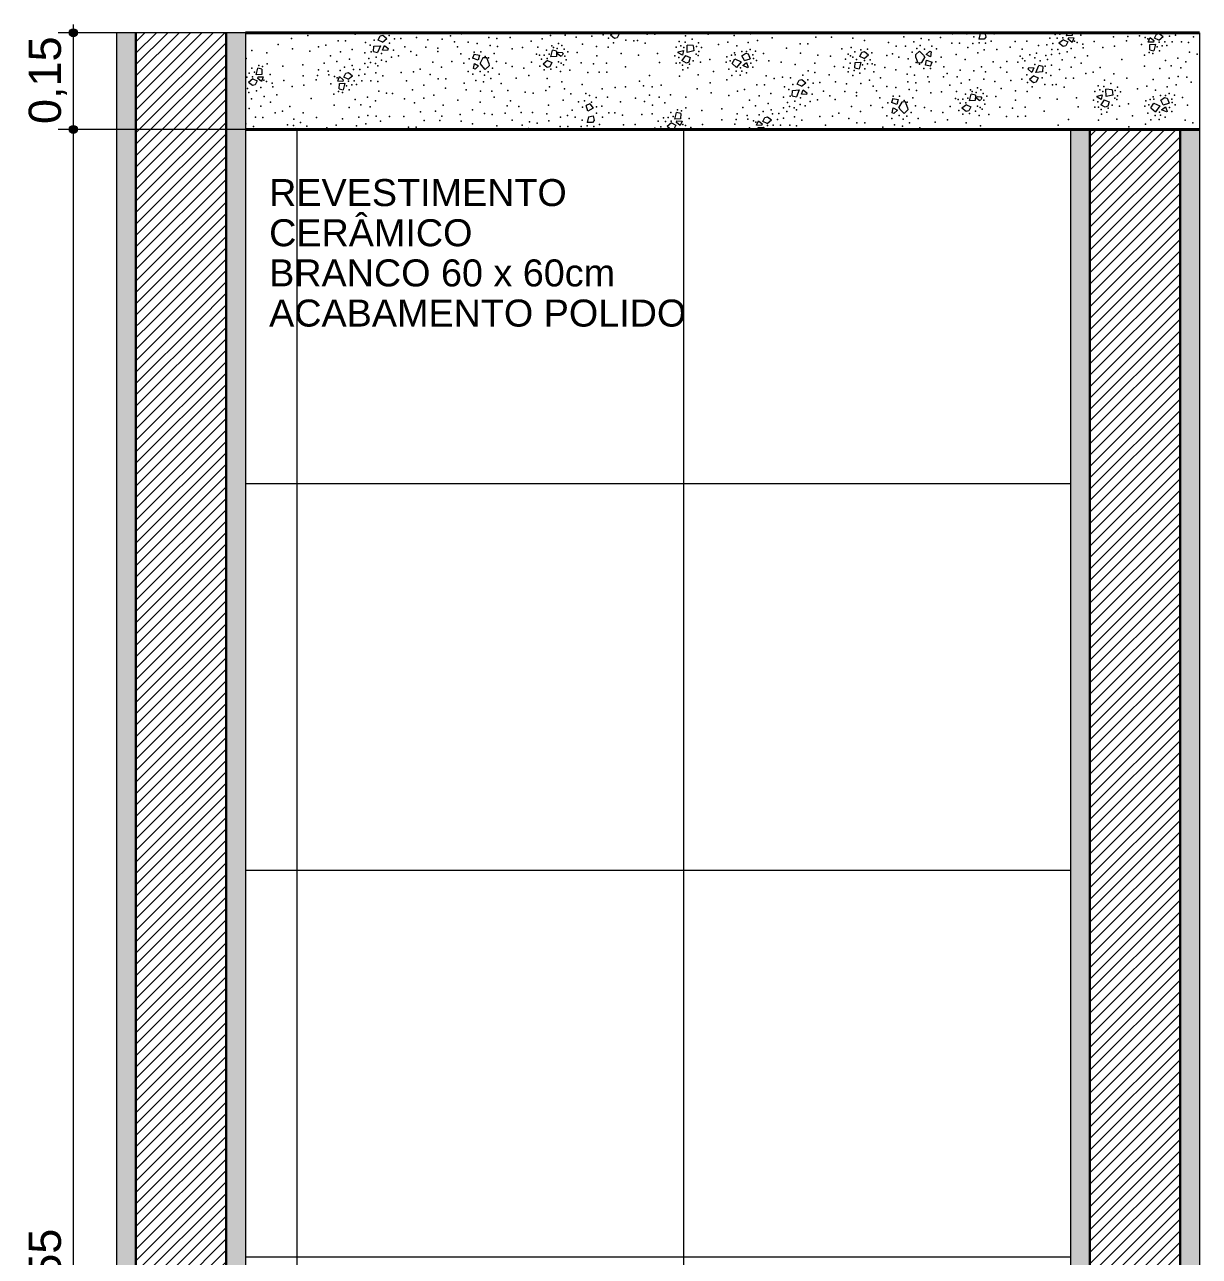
# Model space of a CAD drawing. Header units: metres. Extents: x -1.4 to 64, y -2.2 to 1.7.
# Drawn here: x 37.717 to 39.539, y -0.241 to 1.671 of the extents above; entities that cross this region are included whole.
import ezdxf

# ---------------------------------------------------------------- set-up
doc = ezdxf.new("R2010")
doc.units = ezdxf.units.M
doc.header["$MEASUREMENT"] = 0
for name, color, linetype, lineweight, true_color in [('0_Caneta_No__25', 7, 'Continuous', 13, 0x982312), ('LAJES.EST_Caneta_No__97', 7, 'Continuous', 13, 0x6b6b6b), ('NOTAS-EXECUTIVO.ARQ_Caneta_No__12', 7, 'Continuous', 0, 0x030303), ('PAREDE CONSTRUIR_Caneta_No__97', 7, 'Continuous', 13, 0x6b6b6b)]:
    doc.layers.add(name, color=color, linetype=linetype, lineweight=lineweight, true_color=true_color)
doc.layers.add('LAJES.EST', color=7, linetype='Continuous')
doc.layers.add('PAREDE CONSTRUIR', color=7, linetype='Continuous')
for name, color, linetype, lineweight in [('LAJES.EST_Caneta_No__1', 7, 'Continuous', 40), ('LAJES.EST_Caneta_No__241', 7, 'Continuous', 13), ('PAREDE CONSTRUIR_Caneta_No__241', 7, 'Continuous', 13), ('PAREDE CONSTRUIR_Caneta_No__3', 7, 'Continuous', 30)]:
    doc.layers.add(name, color=color, linetype=linetype, lineweight=lineweight)
doc.styles.add('GENERATED_STYLE_1', font='arial.ttf')
doc.dimstyles.new('GENERATED_STYLE__1', dxfattribs={"dimtxt": 0.05, "dimasz": 0.02375, "dimexe": 0.18, "dimexo": 0.267183, "dimgap": 0, "dimtad": 1, "dimzin": 0, "dimdsep": 46, "dimtxsty": 'GENERATED_STYLE_1', "dimblk": 'ARROWHEAD_11', "dimblk1": 'ARROWHEAD_11', "dimblk2": 'ARROWHEAD_11', "dimcen": 0.09, "dimclrd": 256, "dimclre": 256, "dimclrt": 256, "dimadec": 0, "dimazin": 0, "dimtfac": 1, "dimtdec": 4, "dimtmove": 0, "dimatfit": 3, "dimfxl": 0, "dimtolj": 1, "dimtzin": 0, "dimarcsym": 0})
pattern_1 = [(45, (-6.154633, -2.041855), (-0.0088388348, 0.0088388348), [])]

# ---------------------------------------------------------------- blocks, each defined once
blk = doc.blocks.new('*X112', base_point=(-6.1546, -2.0419))
at = {"layer": 'LAJES.EST_Caneta_No__241', "color": 7, "linetype": 'Continuous', "lineweight": 13}
for p, q in [((38.2654, 1.6468), (38.2685, 1.6531)), ((38.2721, 1.6436), (38.2654, 1.6468)), ((38.2685, 1.6531), (38.2726, 1.6541)), ((38.2721, 1.6436), (38.2789, 1.6491)), ((38.2726, 1.6541), (38.2789, 1.6491)), ((38.6308, 1.6581), (38.6259, 1.6541)), ((38.6322, 1.6491), (38.6259, 1.6541)), ((38.6363, 1.6501), (38.6322, 1.6491)), ((38.6359, 1.6581), (38.6394, 1.6565)), ((38.6394, 1.6565), (38.6363, 1.6501)), ((39.1994, 1.6568), (39.1973, 1.6482)), ((39.2054, 1.648), (39.1973, 1.6482)), ((39.1994, 1.6568), (39.2061, 1.6581)), ((39.208, 1.6513), (39.2054, 1.648)), ((39.2066, 1.6581), (39.208, 1.6513)), ((39.3284, 1.6472), (39.3216, 1.6417)), ((39.3284, 1.6472), (39.3351, 1.6441)), ((39.3351, 1.6441), (39.332, 1.6377)), ((39.3334, 1.6532), (39.3347, 1.6581)), ((39.3421, 1.6537), (39.3334, 1.6532)), ((39.336, 1.6479), (39.3367, 1.6505)), ((39.3418, 1.6431), (39.336, 1.6479)), ((39.3367, 1.6505), (39.3446, 1.6501)), ((39.3446, 1.6501), (39.3418, 1.6431)), ((39.3423, 1.6581), (39.3421, 1.6537)), ((39.4602, 1.6436), (39.463, 1.6506)), ((39.463, 1.6506), (39.4688, 1.6458)), ((39.4688, 1.6458), (39.4681, 1.6432)), ((39.4697, 1.6496), (39.4728, 1.656)), ((39.4764, 1.6464), (39.4697, 1.6496)), ((39.4728, 1.656), (39.4769, 1.657)), ((39.4764, 1.6464), (39.4832, 1.652)), ((39.4769, 1.657), (39.4832, 1.652)), ((38.258, 1.6288), (38.2584, 1.6371)), ((38.258, 1.6288), (38.2645, 1.6274)), ((38.2584, 1.6371), (38.2688, 1.638)), ((38.2688, 1.638), (38.2645, 1.6274)), ((38.2721, 1.6311), (38.2749, 1.6381)), ((38.28, 1.6307), (38.2721, 1.6311)), ((38.2749, 1.6381), (38.2807, 1.6334)), ((38.2807, 1.6334), (38.28, 1.6307)), ((38.4141, 1.6246), (38.4119, 1.6184)), ((38.4141, 1.6246), (38.4223, 1.6232)), ((38.5331, 1.6208), (38.5357, 1.6311)), ((38.5422, 1.6297), (38.5357, 1.6311)), ((38.5422, 1.6297), (38.5418, 1.6214)), ((38.544, 1.625), (38.5447, 1.6277)), ((38.5481, 1.6217), (38.544, 1.625)), ((38.5447, 1.6277), (38.551, 1.6274)), ((38.5521, 1.6258), (38.5508, 1.6227)), ((38.5521, 1.6258), (38.551, 1.6274)), ((38.7308, 1.6269), (38.731, 1.6282)), ((38.7373, 1.6231), (38.7308, 1.6269)), ((38.731, 1.6282), (38.739, 1.6304)), ((38.739, 1.6304), (38.7373, 1.6231)), ((38.7449, 1.6275), (38.7445, 1.6388)), ((38.7541, 1.6383), (38.7445, 1.6388)), ((38.755, 1.63), (38.7449, 1.6275)), ((38.7541, 1.6383), (38.755, 1.63)), ((38.8297, 1.6222), (38.8356, 1.6262)), ((38.8356, 1.6262), (38.8396, 1.6251)), ((38.8396, 1.6251), (38.8426, 1.6176)), ((39.0124, 1.6214), (39.0155, 1.6277)), ((39.0155, 1.6277), (39.0196, 1.6288)), ((39.0196, 1.6288), (39.0259, 1.6238)), ((39.0993, 1.6241), (39.1051, 1.6297)), ((39.1051, 1.6297), (39.1112, 1.6234)), ((39.1155, 1.6242), (39.121, 1.6293)), ((39.121, 1.6293), (39.1235, 1.6283)), ((39.1235, 1.6283), (39.122, 1.6205)), ((39.3279, 1.6367), (39.3216, 1.6417)), ((39.332, 1.6377), (39.3279, 1.6367)), ((39.4681, 1.6432), (39.4602, 1.6436)), ((39.4623, 1.6317), (39.4627, 1.64)), ((39.4623, 1.6317), (39.4688, 1.6302)), ((39.4627, 1.64), (39.4714, 1.6405)), ((39.4714, 1.6405), (39.4688, 1.6302)), ((38.4203, 1.6155), (38.4119, 1.6184)), ((38.4131, 1.6025), (38.4146, 1.6104)), ((38.4146, 1.6104), (38.4211, 1.6066)), ((38.4211, 1.6066), (38.4156, 1.6015)), ((38.4223, 1.6232), (38.4203, 1.6155)), ((38.4279, 1.619), (38.4233, 1.611)), ((38.4254, 1.6075), (38.4233, 1.611)), ((38.4315, 1.6012), (38.4254, 1.6075)), ((38.4339, 1.6193), (38.4279, 1.619)), ((38.4373, 1.6068), (38.4315, 1.6012)), ((38.4369, 1.6109), (38.4339, 1.6193)), ((38.4369, 1.6109), (38.4373, 1.6068)), ((38.5281, 1.6149), (38.5213, 1.6093)), ((38.5276, 1.6043), (38.5213, 1.6093)), ((38.5281, 1.6149), (38.5348, 1.6117)), ((38.5348, 1.6117), (38.5317, 1.6054)), ((38.5418, 1.6214), (38.5331, 1.6208)), ((38.5481, 1.6217), (38.5508, 1.6227)), ((38.742, 1.6228), (38.7366, 1.6149)), ((38.7437, 1.611), (38.7366, 1.6149)), ((38.742, 1.6228), (38.7496, 1.6194)), ((38.7475, 1.6126), (38.7437, 1.611)), ((38.7496, 1.6194), (38.7475, 1.6126)), ((38.8143, 1.6104), (38.8188, 1.6174)), ((38.8143, 1.6104), (38.8214, 1.604)), ((38.8188, 1.6174), (38.8283, 1.613)), ((38.8283, 1.613), (38.8214, 1.604)), ((38.8335, 1.6148), (38.8297, 1.6222)), ((38.831, 1.607), (38.8369, 1.6117)), ((38.8387, 1.6037), (38.831, 1.607)), ((38.8335, 1.6148), (38.8426, 1.6176)), ((38.8369, 1.6117), (38.8396, 1.6047)), ((39.005, 1.6034), (39.0054, 1.6117)), ((39.0054, 1.6117), (39.0141, 1.6123)), ((39.0141, 1.6123), (39.0115, 1.602)), ((39.0191, 1.6182), (39.0124, 1.6214)), ((39.0191, 1.6182), (39.0259, 1.6238)), ((39.0997, 1.6199), (39.0993, 1.6241)), ((39.0997, 1.6199), (39.1027, 1.6115)), ((39.1027, 1.6115), (39.1087, 1.6119)), ((39.1087, 1.6119), (39.1133, 1.6199)), ((39.1112, 1.6234), (39.1133, 1.6199)), ((39.1143, 1.6077), (39.1163, 1.6154)), ((39.1225, 1.6062), (39.1143, 1.6077)), ((39.122, 1.6205), (39.1155, 1.6242)), ((39.1163, 1.6154), (39.1247, 1.6125)), ((39.1225, 1.6062), (39.1247, 1.6125)), ((39.2858, 1.5966), (39.2901, 1.6073)), ((39.2966, 1.6059), (39.2901, 1.6073)), ((39.2966, 1.6059), (39.2962, 1.5976)), ((38.0708, 1.5867), (38.064, 1.5811)), ((38.0708, 1.5867), (38.0775, 1.5835)), ((38.0759, 1.5926), (38.0784, 1.6029)), ((38.0846, 1.5931), (38.0759, 1.5926)), ((38.0849, 1.6014), (38.0784, 1.6029)), ((38.0784, 1.5873), (38.0791, 1.5899)), ((38.0842, 1.5825), (38.0784, 1.5873)), ((38.0791, 1.5899), (38.087, 1.5895)), ((38.087, 1.5895), (38.0842, 1.5825)), ((38.0849, 1.6014), (38.0846, 1.5931)), ((38.2026, 1.583), (38.2054, 1.59)), ((38.2054, 1.59), (38.2112, 1.5852)), ((38.2121, 1.589), (38.2152, 1.5954)), ((38.2188, 1.5859), (38.2121, 1.589)), ((38.2152, 1.5954), (38.2193, 1.5964)), ((38.2188, 1.5859), (38.2256, 1.5914)), ((38.2193, 1.5964), (38.2256, 1.5914)), ((38.4156, 1.6015), (38.4131, 1.6025)), ((38.5317, 1.6054), (38.5276, 1.6043)), ((38.8396, 1.6047), (38.8387, 1.6037)), ((39.005, 1.6034), (39.0115, 1.602)), ((39.2739, 1.6013), (39.2746, 1.6039)), ((39.2797, 1.5965), (39.2739, 1.6013)), ((39.2746, 1.6039), (39.2825, 1.6036)), ((39.2825, 1.5911), (39.2757, 1.5855)), ((39.2825, 1.6036), (39.2797, 1.5965)), ((39.2825, 1.5911), (39.2892, 1.5879)), ((39.2962, 1.5976), (39.2858, 1.5966)), ((39.2892, 1.5879), (39.2861, 1.5816)), ((38.0703, 1.5761), (38.064, 1.5811)), ((38.0744, 1.5771), (38.0703, 1.5761)), ((38.0775, 1.5835), (38.0744, 1.5771)), ((38.2105, 1.5826), (38.2026, 1.583)), ((38.2047, 1.5711), (38.2051, 1.5794)), ((38.2047, 1.5711), (38.2112, 1.5697)), ((38.2051, 1.5794), (38.2138, 1.58)), ((38.2112, 1.5852), (38.2105, 1.5826)), ((38.2138, 1.58), (38.2112, 1.5697)), ((38.9078, 1.5602), (38.9082, 1.5685)), ((38.9082, 1.5685), (38.9186, 1.5694)), ((38.9186, 1.5694), (38.9143, 1.5588)), ((38.9152, 1.5782), (38.9183, 1.5845)), ((38.9219, 1.575), (38.9152, 1.5782)), ((38.9183, 1.5845), (38.9224, 1.5855)), ((38.9219, 1.575), (38.9287, 1.5805)), ((38.9219, 1.5625), (38.9247, 1.5695)), ((38.9224, 1.5855), (38.9287, 1.5805)), ((38.9247, 1.5695), (38.9305, 1.5648)), ((39.282, 1.5805), (39.2757, 1.5855)), ((39.2861, 1.5816), (39.282, 1.5805)), ((39.3947, 1.5589), (39.3944, 1.5703)), ((39.4039, 1.5697), (39.3944, 1.5703)), ((39.4039, 1.5697), (39.4049, 1.5614)), ((38.9078, 1.5602), (38.9143, 1.5588)), ((38.9298, 1.5621), (38.9219, 1.5625)), ((38.9305, 1.5648), (38.9298, 1.5621)), ((39.0639, 1.556), (39.0617, 1.5498)), ((39.0701, 1.5469), (39.0617, 1.5498)), ((39.0639, 1.556), (39.0722, 1.5546)), ((39.0722, 1.5546), (39.0701, 1.5469)), ((39.0777, 1.5504), (39.0731, 1.5424)), ((39.0837, 1.5507), (39.0777, 1.5504)), ((39.0867, 1.5423), (39.0837, 1.5507)), ((39.183, 1.5522), (39.1855, 1.5625)), ((39.1917, 1.5528), (39.183, 1.5522)), ((39.192, 1.5611), (39.1855, 1.5625)), ((39.192, 1.5611), (39.1917, 1.5528)), ((39.1938, 1.5564), (39.1945, 1.5591)), ((39.1979, 1.5531), (39.1938, 1.5564)), ((39.1945, 1.5591), (39.2008, 1.5588)), ((39.1979, 1.5531), (39.2006, 1.5541)), ((39.2019, 1.5572), (39.2006, 1.5541)), ((39.2019, 1.5572), (39.2008, 1.5588)), ((39.3807, 1.5583), (39.3808, 1.5596)), ((39.3871, 1.5545), (39.3807, 1.5583)), ((39.3808, 1.5596), (39.3888, 1.5618)), ((39.3918, 1.5542), (39.3864, 1.5463)), ((39.3888, 1.5618), (39.3871, 1.5545)), ((39.3918, 1.5542), (39.3994, 1.5508)), ((39.4049, 1.5614), (39.3947, 1.5589)), ((39.3994, 1.5508), (39.3974, 1.544)), ((39.4642, 1.5418), (39.4686, 1.5488)), ((39.4686, 1.5488), (39.4781, 1.5444)), ((39.4795, 1.5537), (39.4854, 1.5576)), ((39.4833, 1.5462), (39.4795, 1.5537)), ((39.4833, 1.5462), (39.4924, 1.549)), ((39.4854, 1.5576), (39.4894, 1.5565)), ((39.4894, 1.5565), (39.4924, 1.549)), ((38.5939, 1.5479), (38.5879, 1.5451)), ((38.5906, 1.5362), (38.5879, 1.5451)), ((38.5987, 1.541), (38.5906, 1.5362)), ((38.5916, 1.5276), (38.5989, 1.5291)), ((38.5939, 1.5479), (38.5987, 1.541)), ((38.5989, 1.5291), (38.6002, 1.5221)), ((38.7257, 1.524), (38.7282, 1.5343)), ((38.7347, 1.5329), (38.7282, 1.5343)), ((38.7347, 1.5329), (38.7344, 1.5245)), ((39.0629, 1.534), (39.0644, 1.5418)), ((39.0654, 1.5329), (39.0629, 1.534)), ((39.0644, 1.5418), (39.0709, 1.538)), ((39.0709, 1.538), (39.0654, 1.5329)), ((39.0752, 1.5389), (39.0731, 1.5424)), ((39.0813, 1.5326), (39.0752, 1.5389)), ((39.0871, 1.5382), (39.0813, 1.5326)), ((39.0867, 1.5423), (39.0871, 1.5382)), ((39.1779, 1.5463), (39.1711, 1.5408)), ((39.1774, 1.5357), (39.1711, 1.5408)), ((39.1815, 1.5368), (39.1774, 1.5357)), ((39.1779, 1.5463), (39.1846, 1.5431)), ((39.1846, 1.5431), (39.1815, 1.5368)), ((39.3935, 1.5424), (39.3864, 1.5463)), ((39.3974, 1.544), (39.3935, 1.5424)), ((39.4642, 1.5418), (39.4712, 1.5354)), ((39.4781, 1.5444), (39.4712, 1.5354)), ((39.4808, 1.5384), (39.4868, 1.5431)), ((39.4885, 1.5351), (39.4808, 1.5384)), ((39.4868, 1.5431), (39.4894, 1.5361)), ((39.4894, 1.5361), (39.4885, 1.5351)), ((38.5916, 1.5276), (38.5895, 1.519)), ((38.5976, 1.5189), (38.5895, 1.519)), ((38.6002, 1.5221), (38.5976, 1.5189)), ((38.7206, 1.5181), (38.7138, 1.5125)), ((38.7193, 1.5081), (38.7138, 1.5125)), ((38.7206, 1.5181), (38.7273, 1.5149)), ((38.7273, 1.5149), (38.7242, 1.5085)), ((38.7344, 1.5245), (38.7257, 1.524)), ((38.7282, 1.5187), (38.7289, 1.5213)), ((38.734, 1.5139), (38.7282, 1.5187)), ((38.7289, 1.5213), (38.7369, 1.5209)), ((38.7369, 1.5209), (38.734, 1.5139)), ((38.8524, 1.5144), (38.8552, 1.5214)), ((38.8603, 1.514), (38.8524, 1.5144)), ((38.8548, 1.5081), (38.8549, 1.5108)), ((38.8549, 1.5108), (38.8636, 1.5114)), ((38.8552, 1.5214), (38.861, 1.5166)), ((38.861, 1.5166), (38.8603, 1.514)), ((38.862, 1.5205), (38.865, 1.5268)), ((38.8686, 1.5173), (38.862, 1.5205)), ((38.8636, 1.5114), (38.8628, 1.5081)), ((38.865, 1.5268), (38.8691, 1.5278)), ((38.8686, 1.5173), (38.8755, 1.5228)), ((38.8691, 1.5278), (38.8755, 1.5228)), ((38.1368, 1.5081), (38.1368, 1.5097)), ((38.1463, 1.5091), (38.1368, 1.5097)), ((38.1463, 1.5091), (38.1464, 1.5081)), ((38.7242, 1.5085), (38.7228, 1.5081))]:
    blk.add_line(p, q, dxfattribs=at)
for p in [(38.1306, 1.6491), (38.1561, 1.6536), (38.203, 1.6457), (38.2148, 1.6457), (38.2298, 1.6556), (38.2429, 1.6577), (38.255, 1.6569), (38.2589, 1.6464), (38.2821, 1.6537), (38.2905, 1.6486), (38.3004, 1.6492), (38.325, 1.6506), (38.3423, 1.6473), (38.3645, 1.6481), (38.3776, 1.6533), (38.3837, 1.6437), (38.3947, 1.6566), (38.4372, 1.6506), (38.4496, 1.6489), (38.4681, 1.658), (38.4702, 1.6506), (38.5027, 1.6451), (38.5137, 1.658), (38.5198, 1.6484), (38.5329, 1.6536), (38.5552, 1.6544), (38.5724, 1.6511), (38.597, 1.6525), (38.6143, 1.6546), (38.6227, 1.6495), (38.6459, 1.6569), (38.6498, 1.6463), (38.6619, 1.6456), (38.6676, 1.6461), (38.6826, 1.656), (38.6944, 1.656), (38.7325, 1.6445), (38.7423, 1.6531), (38.7523, 1.648), (38.7771, 1.656), (38.8177, 1.6539), (38.8429, 1.6564), (38.8538, 1.6458), (38.8702, 1.6576), (38.8767, 1.6501), (38.8907, 1.6574), (38.913, 1.6574), (38.9443, 1.6511), (38.9687, 1.6511), (38.9717, 1.6577), (39.0017, 1.6499), (39.0196, 1.646), (39.0807, 1.6517), (39.0966, 1.6437), (39.1077, 1.6489), (39.1199, 1.647), (39.138, 1.6508), (39.1562, 1.6564), (39.1786, 1.6565), (39.1896, 1.6516), (39.2165, 1.6451), (39.2211, 1.6564), (39.2538, 1.6446), (39.2718, 1.6451), (39.3074, 1.6499), (39.3158, 1.6554), (39.319, 1.6496), (39.323, 1.6557), (39.3278, 1.6502), (39.3308, 1.6574), (39.3456, 1.6451), (39.3554, 1.6541), (39.3763, 1.6447), (39.4064, 1.6519), (39.4266, 1.6455), (39.4286, 1.6524), (39.4464, 1.6533), (39.4552, 1.6506), (39.4592, 1.6486), (39.4858, 1.6441), (39.4929, 1.6525), (39.4974, 1.6438), (39.5022, 1.6545), (39.5117, 1.6441), (39.5191, 1.6567), (39.5302, 1.6517), (38.0691, 1.6303), (38.0927, 1.6267), (38.1103, 1.6396), (38.1323, 1.6332), (38.1595, 1.6295), (38.1728, 1.6362), (38.184, 1.6386), (38.2067, 1.6286), (38.2247, 1.6321), (38.2444, 1.6268), (38.2458, 1.6428), (38.2528, 1.6386), (38.2546, 1.6284), (38.2706, 1.6257), (38.283, 1.6418), (38.2889, 1.6312), (38.3065, 1.6362), (38.3162, 1.629), (38.3395, 1.6355), (38.3577, 1.6288), (38.3578, 1.634), (38.3885, 1.6363), (38.3937, 1.6255), (38.4049, 1.6433), (38.4142, 1.6281), (38.4187, 1.6415), (38.4246, 1.6284), (38.4392, 1.6385), (38.4452, 1.6256), (38.4505, 1.6369), (38.4731, 1.6333), (38.4894, 1.635), (38.5111, 1.6246), (38.5128, 1.6355), (38.5267, 1.6312), (38.5305, 1.625), (38.5345, 1.6379), (38.5372, 1.6354), (38.5432, 1.6338), (38.5453, 1.6412), (38.5504, 1.6382), (38.5541, 1.6325), (38.5598, 1.6284), (38.5739, 1.6275), (38.5821, 1.6401), (38.6042, 1.6365), (38.6224, 1.6356), (38.6303, 1.6426), (38.6422, 1.6258), (38.6798, 1.642), (38.6989, 1.6256), (38.7274, 1.6355), (38.735, 1.638), (38.7395, 1.6354), (38.7415, 1.6435), (38.7587, 1.625), (38.7591, 1.6369), (38.7625, 1.6423), (38.7628, 1.6288), (38.767, 1.6352), (38.7934, 1.6398), (38.808, 1.6436), (38.818, 1.6271), (38.8217, 1.6376), (38.8293, 1.6291), (38.837, 1.6291), (38.8396, 1.6428), (38.8425, 1.6323), (38.8507, 1.6296), (38.8632, 1.6261), (38.8988, 1.6341), (38.9201, 1.6407), (38.9208, 1.6265), (38.9321, 1.6407), (38.9846, 1.6333), (38.9945, 1.6248), (38.9992, 1.635), (39.0051, 1.6283), (39.0142, 1.6315), (39.0245, 1.6328), (39.031, 1.6269), (39.057, 1.643), (39.0632, 1.6252), (39.0688, 1.637), (39.0834, 1.6372), (39.0939, 1.6277), (39.1009, 1.6334), (39.1063, 1.6385), (39.1129, 1.6327), (39.1242, 1.6372), (39.1318, 1.6329), (39.1554, 1.6418), (39.1675, 1.6419), (39.1802, 1.6352), (39.1878, 1.6416), (39.1956, 1.6268), (39.1976, 1.6426), (39.2057, 1.6314), (39.2078, 1.6417), (39.2251, 1.6321), (39.2459, 1.6359), (39.2644, 1.6325), (39.2869, 1.6265), (39.2896, 1.6382), (39.3026, 1.6392), (39.3103, 1.632), (39.3119, 1.6412), (39.32, 1.6323), (39.3222, 1.626), (39.3342, 1.6286), (39.3407, 1.6338), (39.3496, 1.6431), (39.3584, 1.6404), (39.3593, 1.6349), (39.3894, 1.635), (39.4078, 1.6372), (39.4494, 1.6396), (39.4613, 1.6275), (39.4673, 1.626), (39.474, 1.6363), (39.477, 1.6434), (39.4778, 1.6302), (39.4818, 1.638), (39.489, 1.6383), (39.5223, 1.643), (39.524, 1.628), (39.536, 1.6248), (38.0603, 1.6179), (38.0799, 1.6071), (38.0859, 1.6056), (38.0931, 1.61), (38.1175, 1.6061), (38.1486, 1.6084), (38.1813, 1.6108), (38.1913, 1.6222), (38.201, 1.6134), (38.2206, 1.6169), (38.225, 1.6071), (38.2444, 1.6102), (38.2506, 1.6182), (38.2536, 1.612), (38.2609, 1.6103), (38.262, 1.6202), (38.2647, 1.6069), (38.2703, 1.6155), (38.2779, 1.6133), (38.2859, 1.62), (38.2969, 1.6224), (38.3247, 1.6233), (38.3501, 1.6123), (38.3797, 1.6136), (38.398, 1.6107), (38.4063, 1.6177), (38.4315, 1.6214), (38.4365, 1.6189), (38.449, 1.6134), (38.4634, 1.6108), (38.4734, 1.6056), (38.5031, 1.6123), (38.5155, 1.6231), (38.5162, 1.6062), (38.5187, 1.6173), (38.5227, 1.6234), (38.5275, 1.6179), (38.5453, 1.6128), (38.5493, 1.6108), (38.5527, 1.6083), (38.5551, 1.6218), (38.557, 1.616), (38.5802, 1.6114), (38.5995, 1.6097), (38.6044, 1.6222), (38.6195, 1.6111), (38.669, 1.6234), (38.7018, 1.6117), (38.7254, 1.6223), (38.7274, 1.611), (38.7319, 1.6196), (38.7333, 1.6113), (38.7374, 1.6075), (38.7482, 1.6095), (38.7542, 1.6143), (38.7617, 1.623), (38.7655, 1.6126), (38.7799, 1.6165), (38.8052, 1.6126), (38.8063, 1.6209), (38.8113, 1.6147), (38.8135, 1.6233), (38.8191, 1.6237), (38.8433, 1.6109), (38.8467, 1.6238), (38.8475, 1.6183), (38.8522, 1.6149), (38.8712, 1.6143), (38.8907, 1.6126), (38.9124, 1.6089), (38.9429, 1.6109), (38.9477, 1.6234), (38.967, 1.6217), (38.9733, 1.6056), (38.9903, 1.6171), (38.9976, 1.6108), (38.9979, 1.6223), (39.002, 1.6203), (39.0075, 1.6165), (39.0167, 1.6081), (39.0197, 1.6152), (39.0245, 1.6097), (39.0285, 1.6158), (39.0317, 1.61), (39.0361, 1.6085), (39.0547, 1.623), (39.0732, 1.6201), (39.0876, 1.6174), (39.1001, 1.612), (39.1051, 1.6095), (39.1303, 1.6131), (39.1386, 1.6202), (39.1622, 1.6242), (39.1758, 1.6163), (39.2196, 1.6131), (39.2407, 1.6137), (39.2577, 1.6123), (39.2612, 1.6217), (39.265, 1.6183), (39.2686, 1.6147), (39.2765, 1.6239), (39.284, 1.6089), (39.2843, 1.6191), (39.2926, 1.6144), (39.3, 1.6063), (39.301, 1.6227), (39.3039, 1.6164), (39.3102, 1.6245), (39.3102, 1.6079), (39.3266, 1.6162), (39.3462, 1.6197), (39.3559, 1.6109), (39.3659, 1.6223), (39.419, 1.6165), (39.4541, 1.6232), (39.4545, 1.6064), (39.4869, 1.6152), (39.4959, 1.6066), (39.5061, 1.6187), (39.5186, 1.6131), (38.0614, 1.589), (38.0654, 1.5951), (38.0695, 1.6029), (38.0702, 1.5897), (38.0732, 1.5968), (38.0978, 1.5935), (38.1488, 1.5913), (38.171, 1.5918), (38.1725, 1.6006), (38.1879, 1.5982), (38.1888, 1.5927), (38.1976, 1.59), (38.2017, 1.588), (38.2065, 1.5993), (38.213, 1.6046), (38.2272, 1.6008), (38.2353, 1.5919), (38.2369, 1.6011), (38.2446, 1.5939), (38.2494, 1.6047), (38.2615, 1.5961), (38.2727, 1.5911), (38.3009, 1.5964), (38.3202, 1.5972), (38.3304, 1.6018), (38.3458, 1.5934), (38.3584, 1.5867), (38.3637, 1.6044), (38.3705, 1.5868), (38.4048, 1.5979), (38.4124, 1.5937), (38.4237, 1.5981), (38.4303, 1.5924), (38.4357, 1.5974), (38.44, 1.5871), (38.4427, 1.6031), (38.4532, 1.5936), (38.4796, 1.5878), (38.4915, 1.603), (38.499, 1.5917), (38.5228, 1.6003), (38.5276, 1.5871), (38.533, 1.6016), (38.5421, 1.6048), (38.548, 1.5981), (38.5626, 1.5998), (38.5904, 1.5966), (38.6081, 1.5969), (38.6201, 1.597), (38.6488, 1.6051), (38.6864, 1.5918), (38.733, 1.5908), (38.7379, 1.6005), (38.746, 1.6036), (38.7618, 1.5926), (38.7858, 1.5978), (38.8096, 1.6017), (38.8142, 1.5915), (38.8208, 1.5984), (38.8272, 1.592), (38.8275, 1.6035), (38.8293, 1.5986), (38.8368, 1.5957), (38.8467, 1.6047), (38.8674, 1.5911), (38.8796, 1.587), (38.8927, 1.5891), (38.9048, 1.5883), (38.9243, 1.5921), (38.9322, 1.599), (38.943, 1.5966), (38.9651, 1.593), (38.9874, 1.6047), (38.9947, 1.5973), (38.9954, 1.603), (39.0019, 1.5919), (39.004, 1.5993), (39.0128, 1.5952), (39.0205, 1.602), (39.0344, 1.5976), (39.0446, 1.588), (39.0514, 1.6041), (39.0685, 1.6004), (39.0861, 1.594), (39.0914, 1.6053), (39.0974, 1.5923), (39.112, 1.6024), (39.1179, 1.5894), (39.1224, 1.6028), (39.1423, 1.5898), (39.1429, 1.6053), (39.1481, 1.5946), (39.1635, 1.5894), (39.1682, 1.5998), (39.1894, 1.5991), (39.2012, 1.6053), (39.2077, 1.5976), (39.231, 1.6041), (39.2407, 1.5969), (39.2657, 1.6034), (39.2716, 1.5929), (39.2957, 1.5883), (39.3018, 1.5961), (39.3088, 1.5919), (39.3225, 1.601), (39.3324, 1.5874), (39.3406, 1.6045), (39.3442, 1.5874), (39.3632, 1.5946), (39.3744, 1.5969), (39.3857, 1.6043), (39.4067, 1.5942), (39.4269, 1.5874), (39.4781, 1.6028), (39.4928, 1.5878), (39.5066, 1.5904), (39.5105, 1.6035), (39.52, 1.589), (38.0624, 1.5717), (38.0767, 1.568), (38.0831, 1.5732), (38.088, 1.5845), (38.0921, 1.5825), (38.1008, 1.5798), (38.1017, 1.5743), (38.1187, 1.5841), (38.1319, 1.5744), (38.1502, 1.5766), (38.169, 1.5849), (38.1918, 1.579), (38.2164, 1.5757), (38.2194, 1.5829), (38.2202, 1.5696), (38.2242, 1.5774), (38.2282, 1.5835), (38.2315, 1.5777), (38.2398, 1.5832), (38.2541, 1.5835), (38.2647, 1.5824), (38.2664, 1.5675), (38.3094, 1.5835), (38.3187, 1.5694), (38.3363, 1.5769), (38.3698, 1.5722), (38.3986, 1.58), (38.4019, 1.5693), (38.4167, 1.5838), (38.4242, 1.5675), (38.4289, 1.5819), (38.4417, 1.5676), (38.4559, 1.5791), (38.4663, 1.5684), (38.5255, 1.5684), (38.5312, 1.5741), (38.5502, 1.582), (38.5542, 1.5709), (38.5816, 1.5775), (38.6129, 1.5712), (38.6331, 1.5731), (38.6491, 1.5742), (38.6705, 1.583), (38.677, 1.5755), (38.6905, 1.5741), (38.7043, 1.5767), (38.7602, 1.571), (38.7804, 1.5805), (38.806, 1.585), (38.8226, 1.5676), (38.8338, 1.57), (38.8529, 1.5771), (38.8646, 1.5771), (38.8956, 1.5742), (38.9026, 1.57), (38.9087, 1.5778), (38.9319, 1.5852), (38.9328, 1.5732), (38.9403, 1.58), (38.9503, 1.5806), (38.9563, 1.5676), (38.9748, 1.582), (38.9921, 1.5787), (39.0143, 1.5795), (39.0274, 1.5847), (39.0335, 1.5751), (39.0383, 1.5677), (39.0547, 1.5747), (39.0685, 1.5729), (39.087, 1.582), (39.089, 1.5699), (39.0994, 1.5803), (39.1003, 1.5683), (39.12, 1.582), (39.1525, 1.5765), (39.1697, 1.5798), (39.1828, 1.585), (39.1843, 1.5693), (39.1951, 1.5726), (39.2002, 1.5696), (39.205, 1.5858), (39.2222, 1.5825), (39.2319, 1.5715), (39.2468, 1.5839), (39.254, 1.5679), (39.2641, 1.586), (39.2725, 1.5809), (39.2801, 1.574), (39.2996, 1.5777), (39.3117, 1.577), (39.3174, 1.5775), (39.3296, 1.5734), (39.3823, 1.5759), (39.3848, 1.5694), (39.3913, 1.5749), (39.3921, 1.5845), (39.4021, 1.5794), (39.409, 1.5683), (39.4123, 1.5737), (39.4432, 1.5712), (39.4578, 1.575), (39.4675, 1.5853), (39.4715, 1.569), (39.4894, 1.5742), (39.5036, 1.5772), (39.5265, 1.5815), (38.0646, 1.5654), (38.069, 1.5556), (38.0886, 1.5591), (38.0983, 1.5503), (38.1083, 1.5617), (38.1615, 1.5559), (38.1965, 1.5626), (38.2037, 1.5669), (38.2097, 1.5654), (38.2294, 1.5546), (38.2485, 1.5582), (38.261, 1.5526), (38.2784, 1.5642), (38.2874, 1.5639), (38.3061, 1.5553), (38.3217, 1.5492), (38.3361, 1.5567), (38.3518, 1.5614), (38.3888, 1.5536), (38.4234, 1.5503), (38.4453, 1.5582), (38.4705, 1.5523), (38.4935, 1.5661), (38.5057, 1.5642), (38.5521, 1.5536), (38.5641, 1.5632), (38.5761, 1.551), (38.5856, 1.5523), (38.5873, 1.5639), (38.5934, 1.5607), (38.5964, 1.5502), (38.6036, 1.5577), (38.6213, 1.558), (38.6412, 1.5509), (38.6646, 1.5564), (38.6785, 1.5514), (38.6865, 1.561), (38.7011, 1.5579), (38.7101, 1.5493), (38.7189, 1.5617), (38.7426, 1.5582), (38.7821, 1.5646), (38.8094, 1.5609), (38.8412, 1.5536), (38.8565, 1.56), (38.8704, 1.5483), (38.8745, 1.5636), (38.8942, 1.5582), (38.9005, 1.5496), (38.9044, 1.5598), (38.9118, 1.5517), (38.9204, 1.5571), (38.9358, 1.5514), (38.9387, 1.5626), (38.9467, 1.5538), (38.966, 1.5604), (38.9745, 1.5547), (38.9894, 1.5669), (39.0076, 1.5654), (39.0076, 1.5602), (39.0435, 1.5569), (39.0561, 1.5491), (39.0641, 1.5595), (39.0744, 1.5598), (39.0813, 1.5528), (39.0863, 1.5503), (39.095, 1.557), (39.1229, 1.5647), (39.1392, 1.5664), (39.1609, 1.556), (39.1626, 1.5669), (39.1653, 1.5545), (39.1685, 1.5487), (39.1725, 1.5548), (39.1766, 1.5626), (39.1773, 1.5493), (39.1803, 1.5564), (39.187, 1.5668), (39.193, 1.5652), (39.2039, 1.5639), (39.2049, 1.5532), (39.2096, 1.5598), (39.2237, 1.5589), (39.2542, 1.5536), (39.2722, 1.5671), (39.292, 1.5572), (39.3188, 1.5548), (39.3487, 1.557), (39.3752, 1.5537), (39.3772, 1.5669), (39.3817, 1.551), (39.3894, 1.5668), (39.4085, 1.5564), (39.4116, 1.5545), (39.4126, 1.5602), (39.4168, 1.5666), (39.4561, 1.5523), (39.4633, 1.5547), (39.4678, 1.5585), (39.4689, 1.5551), (39.4791, 1.5605), (39.4869, 1.5605), (39.4923, 1.5637), (39.4965, 1.5552), (39.4973, 1.5497), (39.5006, 1.561), (39.513, 1.5575), (38.0649, 1.5404), (38.083, 1.5439), (38.1057, 1.534), (38.1168, 1.5363), (38.1281, 1.5437), (38.1491, 1.5336), (38.1969, 1.5458), (38.2205, 1.5422), (38.2383, 1.546), (38.249, 1.5298), (38.2529, 1.5429), (38.3309, 1.5355), (38.3541, 1.5362), (38.3661, 1.5458), (38.3927, 1.531), (38.4115, 1.5386), (38.4301, 1.5329), (38.4423, 1.531), (38.4625, 1.5333), (38.4654, 1.5449), (38.4835, 1.5434), (38.4871, 1.5341), (38.5046, 1.5341), (38.527, 1.5324), (38.5294, 1.5458), (38.5591, 1.5295), (38.5663, 1.538), (38.5821, 1.5427), (38.6039, 1.5333), (38.604, 1.5432), (38.6121, 1.544), (38.6234, 1.534), (38.6324, 1.5336), (38.6444, 1.5304), (38.6745, 1.5314), (38.6905, 1.5323), (38.691, 1.5458), (38.7193, 1.5343), (38.7297, 1.5385), (38.7357, 1.537), (38.7429, 1.5414), (38.7673, 1.5375), (38.7985, 1.5398), (38.8223, 1.5321), (38.8311, 1.5422), (38.8377, 1.5296), (38.8508, 1.5448), (38.8563, 1.5307), (38.8628, 1.536), (38.8748, 1.5385), (38.877, 1.5322), (38.8867, 1.5325), (38.8942, 1.5416), (38.8992, 1.5361), (38.9034, 1.5434), (38.9107, 1.5417), (38.9145, 1.5383), (38.9201, 1.5469), (38.9277, 1.5447), (38.9802, 1.5332), (38.9999, 1.5437), (39.0135, 1.5358), (39.0295, 1.545), (39.0478, 1.5421), (39.0546, 1.5293), (39.0735, 1.5295), (39.0925, 1.5345), (39.0988, 1.5448), (39.1132, 1.5422), (39.1232, 1.537), (39.1413, 1.5344), (39.153, 1.5437), (39.166, 1.5376), (39.1726, 1.5317), (39.1828, 1.533), (39.1919, 1.5362), (39.1951, 1.5442), (39.1978, 1.5295), (39.1992, 1.5422), (39.2025, 1.5397), (39.2068, 1.5474), (39.2125, 1.5312), (39.23, 1.5428), (39.2493, 1.5411), (39.2693, 1.5425), (39.2986, 1.5365), (39.3516, 1.5431), (39.3773, 1.5424), (39.3831, 1.5427), (39.3872, 1.5389), (39.3877, 1.5319), (39.3958, 1.535), (39.398, 1.5409), (39.404, 1.5457), (39.4153, 1.544), (39.4297, 1.5479), (39.4356, 1.5292), (39.455, 1.544), (39.4594, 1.5331), (39.4611, 1.5461), (39.4706, 1.5298), (39.4773, 1.5349), (39.4791, 1.53), (39.4931, 1.5423), (39.4965, 1.5361), (39.5021, 1.5463), (39.521, 1.5457), (38.0598, 1.5169), (38.072, 1.5128), (38.0748, 1.5269), (38.0866, 1.5268), (38.1248, 1.5153), (38.1337, 1.5143), (38.1345, 1.5239), (38.1446, 1.5188), (38.1548, 1.5131), (38.1694, 1.5268), (38.1856, 1.5106), (38.2002, 1.5144), (38.21, 1.5247), (38.2319, 1.5136), (38.2352, 1.5272), (38.246, 1.5166), (38.2624, 1.5284), (38.2689, 1.5209), (38.283, 1.5282), (38.3053, 1.5282), (38.3124, 1.5115), (38.3243, 1.5116), (38.3365, 1.5219), (38.361, 1.5219), (38.364, 1.5285), (38.394, 1.5208), (38.4119, 1.5168), (38.4492, 1.5138), (38.473, 1.5225), (38.4889, 1.5145), (38.4999, 1.5197), (38.5121, 1.5178), (38.5302, 1.5216), (38.5476, 1.5126), (38.5484, 1.5272), (38.5597, 1.5127), (38.5708, 1.5273), (38.58, 1.5125), (38.5818, 1.5224), (38.5898, 1.5134), (38.6, 1.5125), (38.6088, 1.5159), (38.6133, 1.5272), (38.6461, 1.5154), (38.6641, 1.5159), (38.6948, 1.51), (38.6996, 1.5208), (38.7041, 1.512), (38.708, 1.5262), (38.7113, 1.5204), (38.7152, 1.5265), (38.7201, 1.5211), (38.723, 1.5282), (38.7378, 1.5159), (38.7419, 1.5139), (38.7477, 1.5249), (38.7506, 1.5112), (38.7685, 1.5155), (38.7987, 1.5227), (38.8188, 1.5163), (38.8208, 1.5232), (38.8386, 1.5241), (38.8416, 1.5104), (38.8474, 1.5214), (38.8515, 1.5194), (38.8692, 1.5143), (38.878, 1.5149), (38.8851, 1.5233), (38.8896, 1.5146), (38.8944, 1.5253), (38.9039, 1.5149), (38.9113, 1.5275), (38.9145, 1.5138), (38.9225, 1.5225), (38.9507, 1.5279), (38.9592, 1.5149), (38.97, 1.5286), (38.9956, 1.5248), (39.0082, 1.5181), (39.0203, 1.5182), (39.0484, 1.5114), (39.0622, 1.5251), (39.0665, 1.5152), (39.0787, 1.5133), (39.0801, 1.5238), (39.0855, 1.5288), (39.0898, 1.5185), (39.103, 1.525), (39.1057, 1.5105), (39.1294, 1.5192), (39.1488, 1.5231), (39.1774, 1.5185), (39.2, 1.5135), (39.2402, 1.528), (39.258, 1.5283), (39.2699, 1.5284), (39.3203, 1.5144), (39.3362, 1.5232), (39.3828, 1.5222), (39.4116, 1.524), (39.4302, 1.5119), (39.4558, 1.5164), (39.464, 1.5229), (39.477, 1.5234), (39.4866, 1.5272), (39.5172, 1.5225), (39.5294, 1.5184), (38.1273, 1.5088), (38.2139, 1.5084), (38.4985, 1.5093), (38.6818, 1.509), (38.874, 1.5088), (38.8813, 1.5091), (38.9861, 1.5084), (39.2314, 1.5089), (39.5027, 1.5085), (39.5145, 1.5085)]:
    blk.add_point(p, dxfattribs=at)
blk = doc.blocks.new('*D113', base_point=(-6.1546, -2.0419))
at = {"layer": '0_Caneta_No__25', "linetype": 'Continuous', "lineweight": 13, "true_color": 0x982312}
for points in [[(37.7861, 1.5081), (37.7866, 1.5058), (37.788, 1.5037), (37.79, 1.5024), (37.7924, 1.5019), (37.7948, 1.5024), (37.7968, 1.5037), (37.7982, 1.5058), (37.7986, 1.5081), (37.7982, 1.5105), (37.7968, 1.5126), (37.7948, 1.5139), (37.7924, 1.5144), (37.79, 1.5139), (37.788, 1.5126), (37.7866, 1.5105)], [(37.7861, -2.0419), (37.7866, -2.0442), (37.788, -2.0463), (37.79, -2.0476), (37.7924, -2.0481), (37.7948, -2.0476), (37.7968, -2.0463), (37.7982, -2.0442), (37.7986, -2.0419), (37.7982, -2.0395), (37.7968, -2.0374), (37.7948, -2.0361), (37.7924, -2.0356), (37.79, -2.0361), (37.788, -2.0374), (37.7866, -2.0395)]]:
    blk.add_hatch(color=24, dxfattribs=at).paths.add_polyline_path(points)
at = {"layer": '0_Caneta_No__25', "color": 24, "linetype": 'Continuous', "lineweight": 13, "true_color": 0x982312}
for p, q in [((37.7861, 1.5081), (37.769, 1.5081)), ((37.7924, -2.0356), (37.7924, 1.5019)), ((38.0596, 1.5081), (37.7986, 1.5081)), ((37.7861, -2.0419), (37.769, -2.0419)), ((38.0596, -2.0419), (37.7986, -2.0419)), ((37.7924, -2.0544), (37.7924, -2.0481))]:
    blk.add_line(p, q, dxfattribs=at)
for centre in [(37.7924, 1.5081), (37.7924, -2.0419)]:
    blk.add_circle(centre, 0.00625, dxfattribs=at)
at = {"layer": '0_Caneta_No__25', "color": 24, "lineweight": 13, "true_color": 0x982312, "insert": (37.7824, -0.3336), "char_height": 0.05, "attachment_point": 7, "rotation": 90, "style": 'GENERATED_STYLE_1'}
blk.add_mtext('\\A1;{\\pql;\\fArial|b0|i0|c0|p0;\\W1.000000;3,55}', dxfattribs=at)
blk = doc.blocks.new('ARROWHEAD_11')
at = {"color": 0, "linetype": 'Continuous', "lineweight": 0}
blk.add_line((0, 0), (-1, 0), dxfattribs=at)
at = {"color": 0, "linetype": 'Continuous', "lineweight": 0, "const_width": 0.25, "flags": 128}
blk.add_lwpolyline([(-0.125, 0, 1), (0.125, 0, 1)], format="xyb", close=True, dxfattribs=at)
blk = doc.blocks.new('*D114', base_point=(-6.1546, -2.0419))
at = {"layer": '0_Caneta_No__25', "linetype": 'Continuous', "lineweight": 13, "true_color": 0x982312}
for points in [[(37.7861, 1.6581), (37.7866, 1.6558), (37.788, 1.6537), (37.79, 1.6524), (37.7924, 1.6519), (37.7948, 1.6524), (37.7968, 1.6537), (37.7982, 1.6558), (37.7986, 1.6581), (37.7982, 1.6605), (37.7968, 1.6626), (37.7948, 1.6639), (37.7924, 1.6644), (37.79, 1.6639), (37.788, 1.6626), (37.7866, 1.6605)], [(37.7861, 1.5081), (37.7866, 1.5058), (37.788, 1.5037), (37.79, 1.5024), (37.7924, 1.5019), (37.7948, 1.5024), (37.7968, 1.5037), (37.7982, 1.5058), (37.7986, 1.5081), (37.7982, 1.5105), (37.7968, 1.5126), (37.7948, 1.5139), (37.7924, 1.5144), (37.79, 1.5139), (37.788, 1.5126), (37.7866, 1.5105)]]:
    blk.add_hatch(color=24, dxfattribs=at).paths.add_polyline_path(points)
at = {"layer": '0_Caneta_No__25', "color": 24, "linetype": 'Continuous', "lineweight": 13, "true_color": 0x982312}
for p, q in [((37.7924, 1.6644), (37.7924, 1.6706)), ((37.7861, 1.6581), (37.769, 1.6581)), ((37.7924, 1.5144), (37.7924, 1.6519)), ((38.0596, 1.6581), (37.7986, 1.6581)), ((37.7861, 1.5081), (37.769, 1.5081)), ((38.0596, 1.5081), (37.7986, 1.5081))]:
    blk.add_line(p, q, dxfattribs=at)
for centre in [(37.7924, 1.6581), (37.7924, 1.5081)]:
    blk.add_circle(centre, 0.00625, dxfattribs=at)
at = {"layer": '0_Caneta_No__25', "color": 24, "lineweight": 13, "true_color": 0x982312, "insert": (37.7824, 1.5164), "char_height": 0.05, "attachment_point": 7, "rotation": 90, "style": 'GENERATED_STYLE_1'}
blk.add_mtext('\\A1;{\\pql;\\fArial|b0|i0|c0|p0;\\W1.000000;0,15}', dxfattribs=at)

msp = doc.modelspace()

# ---------------------------------------------------------------- hatches: boundary and pattern name
at = {"layer": 'PAREDE CONSTRUIR', "linetype": 'Continuous', "lineweight": 0, "true_color": 0xffffff}
for points in [[(37.8594, 1.6581), (37.8594, 1.2081), (37.8894, 1.2081), (37.8894, 1.6581)], [(38.0294, 1.2081), (38.0594, 1.2081), (38.0594, 1.6581), (38.0294, 1.6581)], [(39.3394, 1.5081), (39.3394, -2.0419), (39.3694, -2.0419), (39.3694, 1.5081)], [(39.5394, 1.5081), (39.5094, 1.5081), (39.5094, -2.0419), (39.5394, -2.0419)], [(37.8594, 1.2081), (37.8594, -2.0419), (37.8894, -2.0419), (37.8894, 1.2081)], [(38.0294, -2.0419), (38.0594, -2.0419), (38.0594, 1.2081), (38.0294, 1.2081)]]:
    msp.add_hatch(color=7, dxfattribs=at).paths.add_polyline_path(points)
at = {"layer": 'PAREDE CONSTRUIR', "linetype": 'Continuous', "lineweight": 0, "true_color": 0x000000}
h = msp.add_hatch(dxfattribs=at)
h.set_pattern_fill('common_brick_000c', color=18, style=0, pattern_type=2)
h.set_pattern_definition(pattern_1)
h.paths.add_polyline_path([(37.8894, 1.6581), (37.8894, 1.2081), (38.0294, 1.2081), (38.0294, 1.6581)])
h = msp.add_hatch(dxfattribs=at)
h.set_pattern_fill('common_brick_000c', color=18, style=0, pattern_type=2)
h.set_pattern_definition(pattern_1)
h.paths.add_polyline_path([(39.3694, -2.0419), (39.5094, -2.0419), (39.5094, 1.5081), (39.3694, 1.5081)])
h = msp.add_hatch(dxfattribs=at)
h.set_pattern_fill('common_brick_000c', color=18, style=0, pattern_type=2)
h.set_pattern_definition(pattern_1)
h.paths.add_polyline_path([(37.8894, 1.2081), (37.8894, -2.0419), (38.0294, -2.0419), (38.0294, 1.2081)])
at = {"layer": 'PAREDE CONSTRUIR_Caneta_No__97', "linetype": 'Continuous', "lineweight": 13, "true_color": 0x6b6b6b}
h = msp.add_hatch(dxfattribs=at)
h.set_pattern_fill('Ceramica_60_x_60_000c', color=251, style=0, pattern_type=2)
h.set_pattern_definition([(0, (39.3394, -2.04186), (0, 0.6), []), (90, (39.3394, -2.04186), (-0.6, 0), [])])
h.paths.add_polyline_path([(39.3394, 1.5081), (38.0594, 1.5081), (38.0594, -2.0419), (39.3394, -2.0419)])
h.paths.add_polyline_path([(39.1263, -1.5619), (38.9563, -1.5619), (38.9563, -1.5319), (39.0213, -1.5319), (39.0213, -1.4919), (39.0613, -1.4919), (39.0613, -1.5319), (39.1263, -1.5319)], flags=0)

# ---------------------------------------------------------------- linework, layer by layer
at = {"layer": 'LAJES.EST_Caneta_No__1', "color": 7, "linetype": 'Continuous', "lineweight": 40}
for p, q in [((39.5394, 1.6581), (38.0594, 1.6581)), ((39.3394, 1.5081), (38.0594, 1.5081))]:
    msp.add_line(p, q, dxfattribs=at)
at = {"layer": 'LAJES.EST_Caneta_No__1', "color": 7, "linetype": 'Continuous', "lineweight": 40, "flags": 128}
msp.add_lwpolyline([(39.5394, 1.5081), (39.5094, 1.5081), (39.3694, 1.5081), (39.3394, 1.5081)], dxfattribs=at)
at = {"layer": 'LAJES.EST_Caneta_No__97', "color": 251, "linetype": 'Continuous', "lineweight": 13, "true_color": 0x6b6b6b}
msp.add_line((39.5394, 1.6581), (39.5394, 1.5081), dxfattribs=at)
at = {"layer": 'PAREDE CONSTRUIR_Caneta_No__241', "color": 7, "linetype": 'Continuous', "lineweight": 13}
for p, q in [((37.8594, 1.6581), (37.8594, 1.2081)), ((38.0594, 1.6581), (38.0594, 1.5081)), ((38.0594, 1.5081), (38.0594, 1.2081)), ((39.3394, 1.5081), (39.3394, -2.0419)), ((39.5394, 1.5081), (39.5394, 1.1181)), ((37.8594, 1.2081), (37.8594, -2.0419)), ((38.0594, 1.2081), (38.0594, -2.0419)), ((39.5394, 1.1181), (39.5394, 1.1081)), ((39.5394, 1.1081), (39.5394, -1.0419))]:
    msp.add_line(p, q, dxfattribs=at)
at = {"layer": 'PAREDE CONSTRUIR_Caneta_No__241', "color": 7, "linetype": 'Continuous', "lineweight": 13, "flags": 128}
msp.add_lwpolyline([(38.0594, 1.6581), (38.0294, 1.6581), (37.8894, 1.6581), (37.8594, 1.6581)], dxfattribs=at)
at = {"layer": 'PAREDE CONSTRUIR_Caneta_No__3', "color": 7, "linetype": 'Continuous', "lineweight": 30}
for p, q in [((37.8894, 1.6581), (37.8894, 1.2081)), ((38.0294, 1.6581), (38.0294, 1.2081)), ((39.3694, 1.5081), (39.3694, -2.0419)), ((39.5094, 1.5081), (39.5094, -2.0419)), ((37.8894, 1.2081), (37.8894, -2.0419)), ((38.0294, 1.2081), (38.0294, -2.0419))]:
    msp.add_line(p, q, dxfattribs=at)

# ---------------------------------------------------------------- block references
at = {"layer": 'LAJES.EST', "lineweight": 0}
msp.add_blockref('*X112', (-6.1546, -2.0419), dxfattribs=at)

# ---------------------------------------------------------------- texts
at = {"layer": 'NOTAS-EXECUTIVO.ARQ_Caneta_No__12', "color": 18, "linetype": 'Continuous', "lineweight": 0, "true_color": 0x030303, "insert": (38.0961, 1.431), "char_height": 0.041905, "width": 0.74499, "attachment_point": 1, "line_spacing_factor": 0.892098, "style": 'GENERATED_STYLE_1'}
msp.add_mtext('\\A1;{\\pql;\\fArial|b0|i0|c0|p0;\\W1.000000;REVESTIMENTO CERÂMICO\\P\\pql;\\fArial|b0|i0|c0|p0;\\W1.000000;BRANCO 60 x 60cm\\P\\pql;\\fArial|b0|i0|c0|p0;\\W1.000000;ACABAMENTO POLIDO\\fArial|b0|i0|c0|p0;\\W1.000000; }', dxfattribs=at)

# ---------------------------------------------------------------- dimensions: what is measured, and where the dimension line sits
at = {"color": 24, "linetype": 'Continuous', "lineweight": 13, "true_color": 0x982312}
for base, p1, p2, picture, middle in [((37.7924, 1.6581), (38.7994, 1.5081), (38.7994, 1.6581), '*D114', (37.7574, 1.5811)), ((37.7924, 1.5081), (38.0594, -2.0419), (38.7994, 1.5081), '*D113', (37.7574, -0.2689))]:
    dim = msp.add_linear_dim(base=base, p1=p1, p2=p2, angle=90, dimstyle='GENERATED_STYLE__1', dxfattribs=at)
    dim.commit()
    dim.dimension.update_dxf_attribs({"geometry": picture, "text_midpoint": middle, "dimtype": 160, "text_rotation": 90})

doc.saveas('drawing.dxf')
